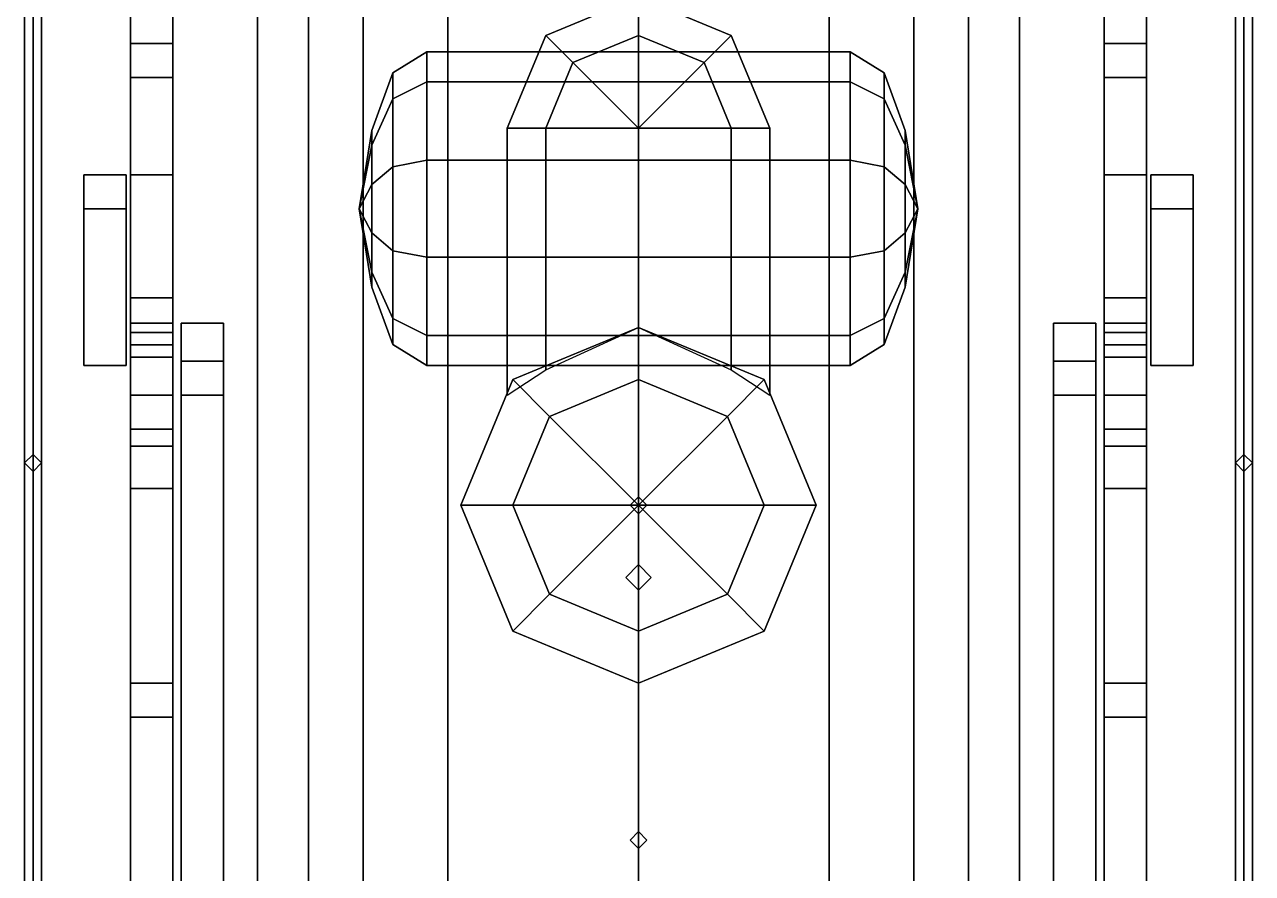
# Model space of a CAD drawing. Extents: x -1.5 to 1.5, y -6.1 to 5.9.
# Drawn here: x -1.45 to 1.45, y 1.591 to 3.595 of the extents above; entities that cross this region are included whole.
import ezdxf

# ---------------------------------------------------------------- set-up
doc = ezdxf.new("R2010")
doc.units = 0
doc.layers.get('0').update_dxf_attribs({"linetype": 'CONTINUOUS'})
doc.layers.add('BARS', color=3, linetype='CONTINUOUS')

msp = doc.modelspace()

# ---------------------------------------------------------------- linework, layer by layer
for points in [[(-1.45, 5.07, 1.98), (-1.45, -3.29, 1.98), (-1.45, -3.29, 2.07), (-1.45, 5.07, 2.07)], [(1.45, 5.07, 1.98), (1.45, -3.29, 1.98), (-1.45, -3.29, 1.98), (-1.45, 5.07, 1.98)], [(-1.45, 5.07, 2.07), (-1.45, -3.29, 2.07), (1.45, -3.29, 2.07), (1.45, 5.07, 2.07)], [(1.45, -3.29, 2.07), (1.45, -3.29, 1.98), (1.45, 5.07, 1.98), (1.45, 5.07, 2.07)], [(-0.7794, 4.7, 3.44), (-0.9, 4.7, 2.99), (-0.9, -1.52, 2.99), (-0.7794, -1.52, 3.44)], [(-0.9, 4.7, 2.99), (-0.7794, 4.7, 2.54), (-0.7794, -1.52, 2.54), (-0.9, -1.52, 2.99)], [(-0.45, 4.7, 3.7694), (-0.7794, 4.7, 3.44), (-0.7794, -1.52, 3.44), (-0.45, -1.52, 3.7694)], [(-0.7794, 4.7, 2.54), (-0.45, 4.7, 2.2106), (-0.45, -1.52, 2.2106), (-0.7794, -1.52, 2.54)], [(0, 4.7, 3.89), (-0.45, 4.7, 3.7694), (-0.45, -1.52, 3.7694), (0, -1.52, 3.89)], [(-0.45, 4.7, 2.2106), (0, 4.7, 2.09), (0, -1.52, 2.09), (-0.45, -1.52, 2.2106)], [(0.45, 4.7, 3.7694), (0, 4.7, 3.89), (0, -1.52, 3.89), (0.45, -1.52, 3.7694)], [(0, 4.7, 2.09), (0.45, 4.7, 2.2106), (0.45, -1.52, 2.2106), (0, -1.52, 2.09)], [(0.7794, 4.7, 3.44), (0.45, 4.7, 3.7694), (0.45, -1.52, 3.7694), (0.7794, -1.52, 3.44)], [(0.45, 4.7, 2.2106), (0.7794, 4.7, 2.54), (0.7794, -1.52, 2.54), (0.45, -1.52, 2.2106)], [(0.9, 4.7, 2.99), (0.7794, 4.7, 3.44), (0.7794, -1.52, 3.44), (0.9, -1.52, 2.99)], [(0.7794, 4.7, 2.54), (0.9, 4.7, 2.99), (0.9, -1.52, 2.99), (0.7794, -1.52, 2.54)], [(-1.43, 4.59, 2.91), (-1.45, 4.57, 2.89), (-1.45, -3.29, 2.89), (-1.43, -3.29, 2.91)], [(-1.41, 4.57, 2.89), (-1.43, 4.59, 2.91), (-1.43, -3.29, 2.91), (-1.41, -3.29, 2.89)], [(1.43, 4.59, 2.46), (1.41, 4.57, 2.44), (1.41, -3.29, 2.44), (1.43, -3.29, 2.46)], [(1.43, 4.59, 2.91), (1.41, 4.57, 2.89), (1.41, -3.29, 2.89), (1.43, -3.29, 2.91)], [(1.45, 4.57, 2.44), (1.43, 4.59, 2.46), (1.43, -3.29, 2.46), (1.45, -3.29, 2.44)], [(1.45, 4.57, 2.89), (1.43, 4.59, 2.91), (1.43, -3.29, 2.91), (1.45, -3.29, 2.89)], [(-1.45, 4.57, 2.89), (-1.43, 4.55, 2.87), (-1.43, -3.29, 2.87), (-1.45, -3.29, 2.89)], [(-1.43, 4.55, 2.87), (-1.41, 4.57, 2.89), (-1.41, -3.29, 2.89), (-1.43, -3.29, 2.87)], [(1.41, 4.57, 2.44), (1.43, 4.55, 2.42), (1.43, -3.29, 2.42), (1.41, -3.29, 2.44)], [(1.41, 4.57, 2.89), (1.43, 4.55, 2.87), (1.43, -3.29, 2.87), (1.41, -3.29, 2.89)], [(1.43, 4.55, 2.42), (1.45, 4.57, 2.44), (1.45, -3.29, 2.44), (1.43, -3.29, 2.42)], [(1.43, 4.55, 2.87), (1.45, 4.57, 2.89), (1.45, -3.29, 2.89), (1.43, -3.29, 2.87)], [(0, 3.66, 3.89), (-0.2192, 3.5692, 3.83), (-0.2192, 3.5692, 4.03), (0, 3.66, 4.03)], [(0, 3.5692, 4.22), (0, 3.66, 4.03), (-0.2192, 3.5692, 4.03), (-0.155, 3.505, 4.22)], [(0.2192, 3.5692, 3.83), (0, 3.66, 3.89), (0, 3.66, 4.03), (0.2192, 3.5692, 4.03)], [(0.155, 3.505, 4.22), (0.2192, 3.5692, 4.03), (0, 3.66, 4.03), (0, 3.5692, 4.22)], [(-0.65, 3.65, 0.52), (-0.65, -3.82, 0.52), (-0.65, -4.09, 1.35), (-0.65, 3.65, 1.35)], [(-0.45, 3.65, 0.52), (-0.45, -3.82, 0.52), (-0.65, -3.82, 0.52), (-0.65, 3.65, 0.52)], [(-0.65, 3.65, 1.35), (-0.65, -4.09, 1.35), (-0.45, -4.09, 1.35), (-0.45, 3.65, 1.35)], [(-0.45, -4.09, 1.35), (-0.45, -3.82, 0.52), (-0.45, 3.65, 0.52), (-0.45, 3.65, 1.35)], [(0.45, 3.65, 0.52), (0.45, -3.82, 0.52), (0.45, -4.09, 1.35), (0.45, 3.65, 1.35)], [(0.45, 3.65, 1.35), (0.45, -4.09, 1.35), (0.65, -4.09, 1.35), (0.65, 3.65, 1.35)], [(0.65, 3.65, 0.52), (0.65, -3.82, 0.52), (0.45, -3.82, 0.52), (0.45, 3.65, 0.52)], [(0.65, -4.09, 1.35), (0.65, -3.82, 0.52), (0.65, 3.65, 0.52), (0.65, 3.65, 1.35)], [(-0.2192, 3.5692, 3.83), (-0.31, 3.35, 3.78), (-0.31, 3.35, 4.03), (-0.2192, 3.5692, 4.03)], [(-0.155, 3.505, 4.22), (-0.2192, 3.5692, 4.03), (-0.31, 3.35, 4.03), (-0.2192, 3.35, 4.22)], [(0, 3.35, 4.27), (0, 3.5692, 4.22), (-0.155, 3.505, 4.22), (0, 3.35, 4.27)], [(0, 3.35, 4.27), (0.155, 3.505, 4.22), (0, 3.5692, 4.22), (0, 3.35, 4.27)], [(0.2192, 3.35, 4.22), (0.31, 3.35, 4.03), (0.2192, 3.5692, 4.03), (0.155, 3.505, 4.22)], [(0.31, 3.35, 3.78), (0.2192, 3.5692, 3.83), (0.2192, 3.5692, 4.03), (0.31, 3.35, 4.03)], [(-0.58, 3.4192, 1.7983), (-0.5, 3.4593, 1.8275), (-0.5, 3.53, 1.61), (-0.58, 3.4804, 1.61)], [(-0.58, 3.4804, 1.61), (-0.5, 3.53, 1.61), (-0.5, 3.4593, 1.3925), (-0.58, 3.4192, 1.4217)], [(0.5, 3.4593, 1.8275), (0.5, 3.53, 1.61), (-0.5, 3.53, 1.61), (-0.5, 3.4593, 1.8275)], [(0.5, 3.53, 1.61), (0.5, 3.4593, 1.3925), (-0.5, 3.4593, 1.3925), (-0.5, 3.53, 1.61)], [(0.58, 3.4804, 1.61), (0.5, 3.53, 1.61), (0.5, 3.4593, 1.8275), (0.58, 3.4192, 1.7983)], [(0.58, 3.4192, 1.4217), (0.5, 3.4593, 1.3925), (0.5, 3.53, 1.61), (0.58, 3.4804, 1.61)], [(-0.63, 3.3097, 1.7187), (-0.58, 3.4192, 1.7983), (-0.58, 3.4804, 1.61), (-0.63, 3.345, 1.61)], [(-0.63, 3.345, 1.61), (-0.58, 3.4804, 1.61), (-0.58, 3.4192, 1.4217), (-0.63, 3.3097, 1.5013)], [(0, 3.35, 4.27), (-0.155, 3.505, 4.22), (-0.2192, 3.35, 4.22), (0, 3.35, 4.27)], [(0, 3.35, 4.27), (0.2192, 3.35, 4.22), (0.155, 3.505, 4.22), (0, 3.35, 4.27)], [(0.63, 3.345, 1.61), (0.58, 3.4804, 1.61), (0.58, 3.4192, 1.7983), (0.63, 3.3097, 1.7187)], [(0.63, 3.3097, 1.5013), (0.58, 3.4192, 1.4217), (0.58, 3.4804, 1.61), (0.63, 3.345, 1.61)], [(-0.58, 3.4192, 1.4217), (-0.5, 3.4593, 1.3925), (-0.5, 3.2743, 1.2581), (-0.58, 3.259, 1.3053)], [(-0.58, 3.259, 1.9147), (-0.5, 3.2743, 1.9619), (-0.5, 3.4593, 1.8275), (-0.58, 3.4192, 1.7983)], [(0.5, 3.4593, 1.3925), (0.5, 3.2743, 1.2581), (-0.5, 3.2743, 1.2581), (-0.5, 3.4593, 1.3925)], [(0.5, 3.2743, 1.9619), (0.5, 3.4593, 1.8275), (-0.5, 3.4593, 1.8275), (-0.5, 3.2743, 1.9619)], [(0.58, 3.259, 1.3053), (0.5, 3.2743, 1.2581), (0.5, 3.4593, 1.3925), (0.58, 3.4192, 1.4217)], [(0.58, 3.4192, 1.7983), (0.5, 3.4593, 1.8275), (0.5, 3.2743, 1.9619), (0.58, 3.259, 1.9147)], [(-0.63, 3.3097, 1.5013), (-0.58, 3.4192, 1.4217), (-0.58, 3.259, 1.3053), (-0.63, 3.2172, 1.4341)], [(-0.63, 3.2172, 1.7859), (-0.58, 3.259, 1.9147), (-0.58, 3.4192, 1.7983), (-0.63, 3.3097, 1.7187)], [(0.63, 3.2172, 1.4341), (0.58, 3.259, 1.3053), (0.58, 3.4192, 1.4217), (0.63, 3.3097, 1.5013)], [(0.63, 3.3097, 1.7187), (0.58, 3.4192, 1.7983), (0.58, 3.259, 1.9147), (0.63, 3.2172, 1.7859)], [(-0.66, 3.16, 1.61), (-0.63, 3.3097, 1.7187), (-0.63, 3.345, 1.61), (-0.66, 3.16, 1.61)], [(-0.66, 3.16, 1.61), (-0.63, 3.345, 1.61), (-0.63, 3.3097, 1.5013), (-0.66, 3.16, 1.61)], [(-0.31, 3.35, 3.78), (-0.31, 2.72, 3.78), (-0.31, 2.72, 4.03), (-0.31, 3.35, 4.03)], [(-0.31, 3.35, 4.03), (-0.31, 2.72, 4.03), (-0.2192, 2.78, 4.22), (-0.2192, 3.35, 4.22)], [(-0.2192, 3.35, 4.22), (-0.2192, 2.78, 4.22), (0, 2.88, 4.27), (0, 3.35, 4.27)], [(0, 3.35, 4.27), (0, 2.88, 4.27), (0.2192, 2.78, 4.22), (0.2192, 3.35, 4.22)], [(0.2192, 3.35, 4.22), (0.2192, 2.78, 4.22), (0.31, 2.72, 4.03), (0.31, 3.35, 4.03)], [(0.31, 3.35, 4.03), (0.31, 2.72, 4.03), (0.31, 2.72, 3.78), (0.31, 3.35, 3.78)], [(0.66, 3.16, 1.61), (0.63, 3.345, 1.61), (0.63, 3.3097, 1.7187), (0.66, 3.16, 1.61)], [(0.66, 3.16, 1.61), (0.63, 3.3097, 1.5013), (0.63, 3.345, 1.61), (0.66, 3.16, 1.61)], [(-0.66, 3.16, 1.61), (-0.63, 3.2172, 1.7859), (-0.63, 3.3097, 1.7187), (-0.66, 3.16, 1.61)], [(-0.66, 3.16, 1.61), (-0.63, 3.3097, 1.5013), (-0.63, 3.2172, 1.4341), (-0.66, 3.16, 1.61)], [(0.66, 3.16, 1.61), (0.63, 3.3097, 1.7187), (0.63, 3.2172, 1.7859), (0.66, 3.16, 1.61)], [(0.66, 3.16, 1.61), (0.63, 3.2172, 1.4341), (0.63, 3.3097, 1.5013), (0.66, 3.16, 1.61)], [(-0.63, 3.2172, 1.4341), (-0.58, 3.259, 1.3053), (-0.58, 3.061, 1.3053), (-0.63, 3.1028, 1.4341)], [(-0.63, 3.1028, 1.7859), (-0.58, 3.061, 1.9147), (-0.58, 3.259, 1.9147), (-0.63, 3.2172, 1.7859)], [(-0.58, 3.259, 1.3053), (-0.5, 3.2743, 1.2581), (-0.5, 3.0457, 1.2581), (-0.58, 3.061, 1.3053)], [(-0.58, 3.061, 1.9147), (-0.5, 3.0457, 1.9619), (-0.5, 3.2743, 1.9619), (-0.58, 3.259, 1.9147)], [(0.5, 3.2743, 1.2581), (0.5, 3.0457, 1.2581), (-0.5, 3.0457, 1.2581), (-0.5, 3.2743, 1.2581)], [(0.5, 3.0457, 1.9619), (0.5, 3.2743, 1.9619), (-0.5, 3.2743, 1.9619), (-0.5, 3.0457, 1.9619)], [(0.58, 3.061, 1.3053), (0.5, 3.0457, 1.2581), (0.5, 3.2743, 1.2581), (0.58, 3.259, 1.3053)], [(0.58, 3.259, 1.9147), (0.5, 3.2743, 1.9619), (0.5, 3.0457, 1.9619), (0.58, 3.061, 1.9147)], [(0.63, 3.1028, 1.4341), (0.58, 3.061, 1.3053), (0.58, 3.259, 1.3053), (0.63, 3.2172, 1.4341)], [(0.63, 3.2172, 1.7859), (0.58, 3.259, 1.9147), (0.58, 3.061, 1.9147), (0.63, 3.1028, 1.7859)], [(-0.66, 3.16, 1.61), (-0.63, 3.1028, 1.7859), (-0.63, 3.2172, 1.7859), (-0.66, 3.16, 1.61)], [(-0.66, 3.16, 1.61), (-0.63, 3.2172, 1.4341), (-0.63, 3.1028, 1.4341), (-0.66, 3.16, 1.61)], [(0.66, 3.16, 1.61), (0.63, 3.2172, 1.7859), (0.63, 3.1028, 1.7859), (0.66, 3.16, 1.61)], [(0.66, 3.16, 1.61), (0.63, 3.1028, 1.4341), (0.63, 3.2172, 1.4341), (0.66, 3.16, 1.61)], [(-0.66, 3.16, 1.61), (-0.63, 3.0103, 1.7187), (-0.63, 3.1028, 1.7859), (-0.66, 3.16, 1.61)], [(-0.66, 3.16, 1.61), (-0.63, 2.975, 1.61), (-0.63, 3.0103, 1.7187), (-0.66, 3.16, 1.61)], [(-0.66, 3.16, 1.61), (-0.63, 3.1028, 1.4341), (-0.63, 3.0103, 1.5013), (-0.66, 3.16, 1.61)], [(-0.66, 3.16, 1.61), (-0.63, 3.0103, 1.5013), (-0.63, 2.975, 1.61), (-0.66, 3.16, 1.61)], [(0.66, 3.16, 1.61), (0.63, 3.0103, 1.7187), (0.63, 2.975, 1.61), (0.66, 3.16, 1.61)], [(0.66, 3.16, 1.61), (0.63, 3.1028, 1.7859), (0.63, 3.0103, 1.7187), (0.66, 3.16, 1.61)], [(0.66, 3.16, 1.61), (0.63, 3.0103, 1.5013), (0.63, 3.1028, 1.4341), (0.66, 3.16, 1.61)], [(0.66, 3.16, 1.61), (0.63, 2.975, 1.61), (0.63, 3.0103, 1.5013), (0.66, 3.16, 1.61)], [(-0.63, 3.1028, 1.4341), (-0.58, 3.061, 1.3053), (-0.58, 2.9008, 1.4217), (-0.63, 3.0103, 1.5013)], [(-0.63, 3.0103, 1.7187), (-0.58, 2.9008, 1.7983), (-0.58, 3.061, 1.9147), (-0.63, 3.1028, 1.7859)], [(0.63, 3.0103, 1.5013), (0.58, 2.9008, 1.4217), (0.58, 3.061, 1.3053), (0.63, 3.1028, 1.4341)], [(0.63, 3.1028, 1.7859), (0.58, 3.061, 1.9147), (0.58, 2.9008, 1.7983), (0.63, 3.0103, 1.7187)], [(-0.58, 3.061, 1.3053), (-0.5, 3.0457, 1.2581), (-0.5, 2.8607, 1.3925), (-0.58, 2.9008, 1.4217)], [(-0.58, 2.9008, 1.7983), (-0.5, 2.8607, 1.8275), (-0.5, 3.0457, 1.9619), (-0.58, 3.061, 1.9147)], [(0.5, 3.0457, 1.2581), (0.5, 2.8607, 1.3925), (-0.5, 2.8607, 1.3925), (-0.5, 3.0457, 1.2581)], [(0.5, 2.8607, 1.8275), (0.5, 3.0457, 1.9619), (-0.5, 3.0457, 1.9619), (-0.5, 2.8607, 1.8275)], [(0.58, 2.9008, 1.4217), (0.5, 2.8607, 1.3925), (0.5, 3.0457, 1.2581), (0.58, 3.061, 1.3053)], [(0.58, 3.061, 1.9147), (0.5, 3.0457, 1.9619), (0.5, 2.8607, 1.8275), (0.58, 2.9008, 1.7983)], [(-0.63, 2.975, 1.61), (-0.58, 2.8396, 1.61), (-0.58, 2.9008, 1.7983), (-0.63, 3.0103, 1.7187)], [(-0.63, 3.0103, 1.5013), (-0.58, 2.9008, 1.4217), (-0.58, 2.8396, 1.61), (-0.63, 2.975, 1.61)], [(0.63, 3.0103, 1.7187), (0.58, 2.9008, 1.7983), (0.58, 2.8396, 1.61), (0.63, 2.975, 1.61)], [(0.63, 2.975, 1.61), (0.58, 2.8396, 1.61), (0.58, 2.9008, 1.4217), (0.63, 3.0103, 1.5013)], [(-0.58, 2.8396, 1.61), (-0.5, 2.79, 1.61), (-0.5, 2.8607, 1.8275), (-0.58, 2.9008, 1.7983)], [(-0.58, 2.9008, 1.4217), (-0.5, 2.8607, 1.3925), (-0.5, 2.79, 1.61), (-0.58, 2.8396, 1.61)], [(0.58, 2.9008, 1.7983), (0.5, 2.8607, 1.8275), (0.5, 2.79, 1.61), (0.58, 2.8396, 1.61)], [(0.58, 2.8396, 1.61), (0.5, 2.79, 1.61), (0.5, 2.8607, 1.3925), (0.58, 2.9008, 1.4217)], [(0, 2.88, 3.89), (-0.297, 2.757, 3.81), (-0.297, 2.757, 4.63), (0, 2.88, 4.63)], [(0, 2.757, 4.85), (0, 2.88, 4.63), (-0.297, 2.757, 4.63), (-0.21, 2.67, 4.85)], [(0.297, 2.757, 3.81), (0, 2.88, 3.89), (0, 2.88, 4.63), (0.297, 2.757, 4.63)], [(0.21, 2.67, 4.85), (0.297, 2.757, 4.63), (0, 2.88, 4.63), (0, 2.757, 4.85)], [(0.5, 2.79, 1.61), (0.5, 2.8607, 1.8275), (-0.5, 2.8607, 1.8275), (-0.5, 2.79, 1.61)], [(0.5, 2.8607, 1.3925), (0.5, 2.79, 1.61), (-0.5, 2.79, 1.61), (-0.5, 2.8607, 1.3925)], [(-0.297, 2.757, 3.81), (-0.42, 2.46, 3.77), (-0.42, 2.46, 4.63), (-0.297, 2.757, 4.63)], [(-0.21, 2.67, 4.85), (-0.297, 2.757, 4.63), (-0.42, 2.46, 4.63), (-0.297, 2.46, 4.85)], [(0, 2.46, 4.92), (0, 2.757, 4.85), (-0.21, 2.67, 4.85), (0, 2.46, 4.92)], [(0, 2.46, 4.92), (0.21, 2.67, 4.85), (0, 2.757, 4.85), (0, 2.46, 4.92)], [(0.297, 2.46, 4.85), (0.42, 2.46, 4.63), (0.297, 2.757, 4.63), (0.21, 2.67, 4.85)], [(0.42, 2.46, 3.77), (0.297, 2.757, 3.81), (0.297, 2.757, 4.63), (0.42, 2.46, 4.63)], [(0, 2.46, 4.92), (-0.21, 2.67, 4.85), (-0.297, 2.46, 4.85), (0, 2.46, 4.92)], [(0, 2.46, 4.92), (0.297, 2.46, 4.85), (0.21, 2.67, 4.85), (0, 2.46, 4.92)], [(-1.43, 2.58, 2.07), (-1.45, 2.56, 2.07), (-1.45, 2.56, 2.89), (-1.43, 2.58, 2.87)], [(-1.45, 2.56, 2.07), (-1.43, 2.54, 2.07), (-1.43, 2.54, 2.87), (-1.45, 2.56, 2.89)], [(-1.41, 2.56, 2.07), (-1.43, 2.58, 2.07), (-1.43, 2.58, 2.87), (-1.41, 2.56, 2.89)], [(-1.43, 2.54, 2.07), (-1.41, 2.56, 2.07), (-1.41, 2.56, 2.89), (-1.43, 2.54, 2.87)], [(1.43, 2.58, 2.07), (1.41, 2.56, 2.07), (1.41, 2.56, 2.89), (1.43, 2.58, 2.87)], [(1.41, 2.56, 2.07), (1.43, 2.54, 2.07), (1.43, 2.54, 2.87), (1.41, 2.56, 2.89)], [(1.45, 2.56, 2.07), (1.43, 2.58, 2.07), (1.43, 2.58, 2.87), (1.45, 2.56, 2.89)], [(1.43, 2.54, 2.07), (1.45, 2.56, 2.07), (1.45, 2.56, 2.89), (1.43, 2.54, 2.87)], [(0, 2.5, 4.97), (0, 1.63, 4.94), (0, 1.63, 5.01), (0, 2.5, 5.04)], [(0, 2.5, 5.04), (0, 1.63, 5.01), (0, 1.63, 4.94), (0, 2.5, 4.97)], [(0, 2.48, 4.9153), (-0.02, 2.46, 4.9153), (-0.02, 2.46, 5.06), (0, 2.48, 5.06)], [(0, 2.48, 5.06), (-0.02, 2.46, 5.06), (0, 2.44, 5.06), (0.02, 2.46, 5.06)], [(0.02, 2.46, 4.9153), (0, 2.48, 4.9153), (0, 2.48, 5.06), (0.02, 2.46, 5.06)], [(-0.42, 2.46, 3.77), (-0.297, 2.163, 3.81), (-0.297, 2.163, 4.63), (-0.42, 2.46, 4.63)], [(-0.297, 2.46, 4.85), (-0.42, 2.46, 4.63), (-0.297, 2.163, 4.63), (-0.21, 2.25, 4.85)], [(0, 2.46, 4.92), (-0.297, 2.46, 4.85), (-0.21, 2.25, 4.85), (0, 2.46, 4.92)], [(0, 2.46, 4.92), (-0.21, 2.25, 4.85), (0, 2.163, 4.85), (0, 2.46, 4.92)], [(-0.02, 2.46, 4.9153), (0, 2.44, 4.9153), (0, 2.44, 5.06), (-0.02, 2.46, 5.06)], [(0, 2.46, 4.92), (0.21, 2.25, 4.85), (0.297, 2.46, 4.85), (0, 2.46, 4.92)], [(0, 2.46, 4.92), (0, 2.163, 4.85), (0.21, 2.25, 4.85), (0, 2.46, 4.92)], [(0, 2.44, 4.9153), (0.02, 2.46, 4.9153), (0.02, 2.46, 5.06), (0, 2.44, 5.06)], [(0.21, 2.25, 4.85), (0.297, 2.163, 4.63), (0.42, 2.46, 4.63), (0.297, 2.46, 4.85)], [(0.297, 2.163, 3.81), (0.42, 2.46, 3.77), (0.42, 2.46, 4.63), (0.297, 2.163, 4.63)], [(0, 2.32, 4.887), (-0.03, 2.29, 4.87), (-0.03, 2.29, 5.06), (0, 2.32, 5.06)], [(0, 2.32, 5.06), (-0.03, 2.29, 5.06), (0, 2.26, 5.06), (0.03, 2.29, 5.06)], [(0.03, 2.29, 4.87), (0, 2.32, 4.887), (0, 2.32, 5.06), (0.03, 2.29, 5.06)], [(-0.03, 2.29, 4.87), (0, 2.26, 4.8729), (0, 2.26, 5.06), (-0.03, 2.29, 5.06)], [(0, 2.26, 4.8729), (0.03, 2.29, 4.87), (0.03, 2.29, 5.06), (0, 2.26, 5.06)], [(-0.21, 2.25, 4.85), (-0.297, 2.163, 4.63), (0, 2.04, 4.63), (0, 2.163, 4.85)], [(0, 2.163, 4.85), (0, 2.04, 4.63), (0.297, 2.163, 4.63), (0.21, 2.25, 4.85)], [(-0.297, 2.163, 3.81), (0, 2.04, 3.89), (0, 2.04, 4.63), (-0.297, 2.163, 4.63)], [(0, 2.04, 3.89), (0.297, 2.163, 3.81), (0.297, 2.163, 4.63), (0, 2.04, 4.63)], [(0, 1.69, 3.89), (-0.02, 1.67, 3.88), (-0.02, 1.67, 5.01), (0, 1.69, 5.01)], [(0, 1.69, 5.01), (-0.02, 1.67, 5.01), (0, 1.65, 5.01), (0.02, 1.67, 5.01)], [(0.02, 1.67, 3.88), (0, 1.69, 3.89), (0, 1.69, 5.01), (0.02, 1.67, 5.01)], [(-0.02, 1.67, 3.88), (0, 1.65, 3.89), (0, 1.65, 5.01), (-0.02, 1.67, 5.01)], [(0, 1.65, 3.89), (0.02, 1.67, 3.88), (0.02, 1.67, 5.01), (0, 1.65, 5.01)]]:
    msp.add_3dface(points)
at = {"layer": 'BARS'}
for points in [[(-1.2, 3.24, 1.2), (-1.2, 3.24, 1.33), (-1.2, 3.65, 1.33), (-1.2, 3.65, 1.2)], [(-1.1, 3.65, 1.2), (-1.1, 3.24, 1.2), (-1.2, 3.24, 1.2), (-1.2, 3.65, 1.2)], [(-1.2, 3.65, 1.33), (-1.2, 3.24, 1.33), (-1.1, 3.24, 1.33), (-1.1, 3.65, 1.33)], [(-1.1, 3.65, 1.33), (-1.1, 3.24, 1.33), (-1.1, 3.24, 1.2), (-1.1, 3.65, 1.2)], [(1.1, 3.24, 1.2), (1.1, 3.24, 1.33), (1.1, 3.65, 1.33), (1.1, 3.65, 1.2)], [(1.1, 3.65, 1.33), (1.1, 3.24, 1.33), (1.2, 3.24, 1.33), (1.2, 3.65, 1.33)], [(1.2, 3.65, 1.2), (1.2, 3.24, 1.2), (1.1, 3.24, 1.2), (1.1, 3.65, 1.2)], [(1.2, 3.65, 1.33), (1.2, 3.24, 1.33), (1.2, 3.24, 1.2), (1.2, 3.65, 1.2)], [(-1.1, 3.62, 0.77), (-1.1, 2.8391, 0.77), (-1.2, 2.8391, 0.77), (-1.2, 3.62, 0.77)], [(-1.2, 3.62, 0.77), (-1.2, 2.8391, 0.77), (-1.2, 2.8682, 0.85), (-1.2, 3.62, 0.85)], [(-1.2, 3.62, 0.85), (-1.2, 2.8682, 0.85), (-1.1, 2.8682, 0.85), (-1.1, 3.62, 0.85)], [(-1.1, 2.8682, 0.85), (-1.1, 2.8391, 0.77), (-1.1, 3.62, 0.77), (-1.1, 3.62, 0.85)], [(1.1, 3.62, 0.77), (1.1, 2.8391, 0.77), (1.1, 2.8682, 0.85), (1.1, 3.62, 0.85)], [(1.2, 3.62, 0.77), (1.2, 2.8391, 0.77), (1.1, 2.8391, 0.77), (1.1, 3.62, 0.77)], [(1.1, 3.62, 0.85), (1.1, 2.8682, 0.85), (1.2, 2.8682, 0.85), (1.2, 3.62, 0.85)], [(1.2, 2.8682, 0.85), (1.2, 2.8391, 0.77), (1.2, 3.62, 0.77), (1.2, 3.62, 0.85)], [(-1.2, 3.47, 0.96), (-1.2, 2.95, 0.96), (-1.2, 2.95, 1.04), (-1.2, 3.55, 1.04)], [(-1.2, 3.55, 1.04), (-1.2, 2.95, 1.04), (-1.1, 2.95, 1.04), (-1.1, 3.55, 1.04)], [(-1.2, 3.47, 0.85), (-1.2, 3.47, 0.96), (-1.2, 3.55, 1.04), (-1.2, 3.55, 0.85)], [(-1.2, 3.55, 0.85), (-1.2, 3.55, 1.04), (-1.1, 3.55, 1.04), (-1.1, 3.55, 0.85)], [(-1.1, 2.95, 1.04), (-1.1, 2.95, 0.96), (-1.1, 3.47, 0.96), (-1.1, 3.55, 1.04)], [(-1.1, 3.55, 1.04), (-1.1, 3.47, 0.96), (-1.1, 3.47, 0.85), (-1.1, 3.55, 0.85)], [(1.1, 3.47, 0.96), (1.1, 2.95, 0.96), (1.1, 2.95, 1.04), (1.1, 3.55, 1.04)], [(1.1, 3.55, 1.04), (1.1, 2.95, 1.04), (1.2, 2.95, 1.04), (1.2, 3.55, 1.04)], [(1.1, 3.47, 0.85), (1.1, 3.47, 0.96), (1.1, 3.55, 1.04), (1.1, 3.55, 0.85)], [(1.1, 3.55, 0.85), (1.1, 3.55, 1.04), (1.2, 3.55, 1.04), (1.2, 3.55, 0.85)], [(1.2, 2.95, 1.04), (1.2, 2.95, 0.96), (1.2, 3.47, 0.96), (1.2, 3.55, 1.04)], [(1.2, 3.55, 1.04), (1.2, 3.47, 0.96), (1.2, 3.47, 0.85), (1.2, 3.55, 0.85)], [(-1.1, 3.47, 0.96), (-1.1, 2.95, 0.96), (-1.2, 2.95, 0.96), (-1.2, 3.47, 0.96)], [(-1.1, 3.47, 0.85), (-1.1, 3.47, 0.96), (-1.2, 3.47, 0.96), (-1.2, 3.47, 0.85)], [(1.2, 3.47, 0.96), (1.2, 2.95, 0.96), (1.1, 2.95, 0.96), (1.1, 3.47, 0.96)], [(1.2, 3.47, 0.85), (1.2, 3.47, 0.96), (1.1, 3.47, 0.96), (1.1, 3.47, 0.85)], [(-1.31, 3.24, 0.38), (-1.31, 3.16, 0.44), (-1.31, 3.16, 1.33), (-1.31, 3.24, 1.33)], [(-1.21, 3.24, 1.33), (-1.21, 3.24, 0.38), (-1.31, 3.24, 0.38), (-1.31, 3.24, 1.33)], [(-1.31, 2.79, 0.38), (-1.31, 2.79, 0.44), (-1.31, 3.16, 0.44), (-1.31, 3.24, 0.38)], [(-1.21, 3.24, 0.38), (-1.21, 2.79, 0.38), (-1.31, 2.79, 0.38), (-1.31, 3.24, 0.38)], [(-1.21, 3.16, 1.33), (-1.21, 3.24, 1.33), (-1.31, 3.24, 1.33), (-1.31, 3.16, 1.33)], [(-1.21, 3.16, 1.33), (-1.21, 3.16, 0.44), (-1.21, 3.24, 0.38), (-1.21, 3.24, 1.33)], [(-1.21, 3.16, 0.44), (-1.21, 2.79, 0.44), (-1.21, 2.79, 0.38), (-1.21, 3.24, 0.38)], [(-1.2, 2.04, 1.33), (-1.2, 2.04, 1.48), (-1.2, 3.24, 1.48), (-1.2, 3.24, 1.33)], [(-1.1, 3.24, 1.33), (-1.1, 2.04, 1.33), (-1.2, 2.04, 1.33), (-1.2, 3.24, 1.33)], [(-1.2, 3.24, 1.48), (-1.2, 2.04, 1.48), (-1.1, 2.04, 1.48), (-1.1, 3.24, 1.48)], [(-1.2, 3.24, 1.33), (-1.2, 3.24, 1.48), (-1.1, 3.24, 1.48), (-1.1, 3.24, 1.33)], [(-1.1, 3.24, 1.48), (-1.1, 2.04, 1.48), (-1.1, 2.04, 1.33), (-1.1, 3.24, 1.33)], [(1.1, 2.04, 1.33), (1.1, 2.04, 1.48), (1.1, 3.24, 1.48), (1.1, 3.24, 1.33)], [(1.1, 3.24, 1.48), (1.1, 2.04, 1.48), (1.2, 2.04, 1.48), (1.2, 3.24, 1.48)], [(1.2, 3.24, 1.33), (1.2, 2.04, 1.33), (1.1, 2.04, 1.33), (1.1, 3.24, 1.33)], [(1.1, 3.24, 1.33), (1.1, 3.24, 1.48), (1.2, 3.24, 1.48), (1.2, 3.24, 1.33)], [(1.2, 3.24, 1.48), (1.2, 2.04, 1.48), (1.2, 2.04, 1.33), (1.2, 3.24, 1.33)], [(1.21, 3.24, 0.38), (1.21, 3.16, 0.44), (1.21, 3.16, 1.33), (1.21, 3.24, 1.33)], [(1.31, 3.24, 1.33), (1.31, 3.24, 0.38), (1.21, 3.24, 0.38), (1.21, 3.24, 1.33)], [(1.31, 3.24, 0.38), (1.31, 2.79, 0.38), (1.21, 2.79, 0.38), (1.21, 3.24, 0.38)], [(1.21, 2.79, 0.38), (1.21, 2.79, 0.44), (1.21, 3.16, 0.44), (1.21, 3.24, 0.38)], [(1.31, 3.16, 1.33), (1.31, 3.24, 1.33), (1.21, 3.24, 1.33), (1.21, 3.16, 1.33)], [(1.31, 3.16, 1.33), (1.31, 3.16, 0.44), (1.31, 3.24, 0.38), (1.31, 3.24, 1.33)], [(1.31, 3.16, 0.44), (1.31, 2.79, 0.44), (1.31, 2.79, 0.38), (1.31, 3.24, 0.38)], [(-1.31, 3.16, 1.33), (-1.31, 3.16, 0.44), (-1.21, 3.16, 0.44), (-1.21, 3.16, 1.33)], [(-1.31, 3.16, 0.44), (-1.31, 2.79, 0.44), (-1.21, 2.79, 0.44), (-1.21, 3.16, 0.44)], [(1.21, 3.16, 1.33), (1.21, 3.16, 0.44), (1.31, 3.16, 0.44), (1.31, 3.16, 1.33)], [(1.21, 3.16, 0.44), (1.21, 2.79, 0.44), (1.31, 2.79, 0.44), (1.31, 3.16, 0.44)], [(-1.1, 2.95, 1.06), (-1.1, 2.95, 0.95), (-1.2, 2.95, 0.95), (-1.2, 2.95, 1.06)], [(-1.2, 2.95, 0.95), (-1.2, 2.5, 0.9), (-1.2, 2.5, 1.06), (-1.2, 2.95, 1.06)], [(-1.1, 2.95, 0.95), (-1.1, 2.89, 0.91), (-1.2, 2.89, 0.91), (-1.2, 2.95, 0.95)], [(-1.2, 2.89, 0.91), (-1.2, 2.6, 0.85), (-1.2, 2.5, 0.9), (-1.2, 2.95, 0.95)], [(-1.2, 2.95, 1.06), (-1.2, 2.5, 1.06), (-1.1, 2.5, 1.06), (-1.1, 2.95, 1.06)], [(-1.1, 2.5, 1.06), (-1.1, 2.5, 0.9), (-1.1, 2.95, 0.95), (-1.1, 2.95, 1.06)], [(-1.1, 2.5, 0.9), (-1.1, 2.6, 0.85), (-1.1, 2.89, 0.91), (-1.1, 2.95, 0.95)], [(1.1, 2.89, 0.91), (1.1, 2.6, 0.85), (1.1, 2.5, 0.9), (1.1, 2.95, 0.95)], [(1.2, 2.95, 0.95), (1.2, 2.89, 0.91), (1.1, 2.89, 0.91), (1.1, 2.95, 0.95)], [(1.1, 2.95, 1.06), (1.1, 2.5, 1.06), (1.2, 2.5, 1.06), (1.2, 2.95, 1.06)], [(1.1, 2.95, 0.95), (1.1, 2.5, 0.9), (1.1, 2.5, 1.06), (1.1, 2.95, 1.06)], [(1.2, 2.95, 1.06), (1.2, 2.95, 0.95), (1.1, 2.95, 0.95), (1.1, 2.95, 1.06)], [(1.2, 2.5, 0.9), (1.2, 2.6, 0.85), (1.2, 2.89, 0.91), (1.2, 2.95, 0.95)], [(1.2, 2.5, 1.06), (1.2, 2.5, 0.9), (1.2, 2.95, 0.95), (1.2, 2.95, 1.06)], [(-1.2, 2.81, 0.69), (-1.2, 2.72, 0.66), (-1.2, 2.6, 0.85), (-1.2, 2.89, 0.91)], [(-1.1, 2.89, 0.91), (-1.1, 2.8682, 0.85), (-1.2, 2.8682, 0.85), (-1.2, 2.89, 0.91)], [(-1.1, 2.6, 0.85), (-1.1, 2.72, 0.66), (-1.1, 2.81, 0.69), (-1.1, 2.89, 0.91)], [(-1.08, 2.89, 0.2), (-1.08, 2.8, 0.17), (-1.08, 2.8, 0.34), (-1.08, 2.89, 0.31)], [(-0.98, 2.89, 0.31), (-0.98, 2.89, 0.2), (-1.08, 2.89, 0.2), (-1.08, 2.89, 0.31)], [(-0.98, 2.89, 0.2), (-0.98, 2.8, 0.17), (-1.08, 2.8, 0.17), (-1.08, 2.89, 0.2)], [(-1.08, 2.89, 0.31), (-1.08, 2.8, 0.34), (-0.98, 2.8, 0.34), (-0.98, 2.89, 0.31)], [(-0.98, 2.8, 0.34), (-0.98, 2.8, 0.17), (-0.98, 2.89, 0.2), (-0.98, 2.89, 0.31)], [(0.98, 2.89, 0.2), (0.98, 2.8, 0.17), (0.98, 2.8, 0.34), (0.98, 2.89, 0.31)], [(1.08, 2.89, 0.31), (1.08, 2.89, 0.2), (0.98, 2.89, 0.2), (0.98, 2.89, 0.31)], [(1.08, 2.89, 0.2), (1.08, 2.8, 0.17), (0.98, 2.8, 0.17), (0.98, 2.89, 0.2)], [(0.98, 2.89, 0.31), (0.98, 2.8, 0.34), (1.08, 2.8, 0.34), (1.08, 2.89, 0.31)], [(1.08, 2.8, 0.34), (1.08, 2.8, 0.17), (1.08, 2.89, 0.2), (1.08, 2.89, 0.31)], [(1.1, 2.81, 0.69), (1.1, 2.72, 0.66), (1.1, 2.6, 0.85), (1.1, 2.89, 0.91)], [(1.2, 2.89, 0.91), (1.2, 2.8682, 0.85), (1.1, 2.8682, 0.85), (1.1, 2.89, 0.91)], [(1.2, 2.6, 0.85), (1.2, 2.72, 0.66), (1.2, 2.81, 0.69), (1.2, 2.89, 0.91)], [(-1.1, 2.8391, 0.77), (-1.1, 2.81, 0.69), (-1.2, 2.81, 0.69), (-1.2, 2.8391, 0.77)], [(1.2, 2.8391, 0.77), (1.2, 2.81, 0.69), (1.1, 2.81, 0.69), (1.1, 2.8391, 0.77)], [(-1.21, 2.79, 0.38), (-1.21, 2.79, 0.44), (-1.31, 2.79, 0.44), (-1.31, 2.79, 0.38)], [(-1.1, 2.81, 0.69), (-1.1, 2.72, 0.66), (-1.2, 2.72, 0.66), (-1.2, 2.81, 0.69)], [(-1.08, 2.72, 0.31), (-1.08, 2.8, 0.34), (-1.08, 2.8, 0.17), (-1.08, 2.72, 0.2)], [(-1.08, 2.72, 0.2), (-1.08, 2.8, 0.17), (-0.98, 2.8, 0.17), (-0.98, 2.72, 0.2)], [(-0.98, 2.72, 0.31), (-0.98, 2.8, 0.34), (-1.08, 2.8, 0.34), (-1.08, 2.72, 0.31)], [(-0.98, 2.8, 0.17), (-0.98, 2.8, 0.34), (-0.98, 2.72, 0.31), (-0.98, 2.72, 0.2)], [(0.98, 2.72, 0.31), (0.98, 2.8, 0.34), (0.98, 2.8, 0.17), (0.98, 2.72, 0.2)], [(1.08, 2.72, 0.31), (1.08, 2.8, 0.34), (0.98, 2.8, 0.34), (0.98, 2.72, 0.31)], [(0.98, 2.72, 0.2), (0.98, 2.8, 0.17), (1.08, 2.8, 0.17), (1.08, 2.72, 0.2)], [(1.08, 2.8, 0.17), (1.08, 2.8, 0.34), (1.08, 2.72, 0.31), (1.08, 2.72, 0.2)], [(1.2, 2.81, 0.69), (1.2, 2.72, 0.66), (1.1, 2.72, 0.66), (1.1, 2.81, 0.69)], [(1.31, 2.79, 0.38), (1.31, 2.79, 0.44), (1.21, 2.79, 0.44), (1.21, 2.79, 0.38)], [(-1.2, 2.6, 0.8), (-1.2, 2.6, 0.85), (-1.2, 2.72, 0.66), (-1.2, 2.64, 0.69)], [(-1.2, 2.64, 0.69), (-1.2, 2.72, 0.66), (-1.1, 2.72, 0.66), (-1.1, 2.64, 0.69)], [(-1.1, 2.72, 0.66), (-1.1, 2.6, 0.85), (-1.1, 2.6, 0.8), (-1.1, 2.64, 0.69)], [(-1.08, 2.72, 0.2), (-1.08, 1.46, 0.2), (-1.08, 1.46, 0.31), (-1.08, 2.72, 0.31)], [(-0.98, 2.72, 0.2), (-0.98, 1.46, 0.2), (-1.08, 1.46, 0.2), (-1.08, 2.72, 0.2)], [(-1.08, 2.72, 0.31), (-1.08, 1.46, 0.31), (-0.98, 1.46, 0.31), (-0.98, 2.72, 0.31)], [(-0.98, 1.46, 0.31), (-0.98, 1.46, 0.2), (-0.98, 2.72, 0.2), (-0.98, 2.72, 0.31)], [(0.98, 2.72, 0.2), (0.98, 1.46, 0.2), (0.98, 1.46, 0.31), (0.98, 2.72, 0.31)], [(1.08, 2.72, 0.2), (1.08, 1.46, 0.2), (0.98, 1.46, 0.2), (0.98, 2.72, 0.2)], [(0.98, 2.72, 0.31), (0.98, 1.46, 0.31), (1.08, 1.46, 0.31), (1.08, 2.72, 0.31)], [(1.08, 1.46, 0.31), (1.08, 1.46, 0.2), (1.08, 2.72, 0.2), (1.08, 2.72, 0.31)], [(1.1, 2.6, 0.8), (1.1, 2.6, 0.85), (1.1, 2.72, 0.66), (1.1, 2.64, 0.69)], [(1.1, 2.64, 0.69), (1.1, 2.72, 0.66), (1.2, 2.72, 0.66), (1.2, 2.64, 0.69)], [(1.2, 2.72, 0.66), (1.2, 2.6, 0.85), (1.2, 2.6, 0.8), (1.2, 2.64, 0.69)], [(-1.2, 2.64, 0.69), (-1.2, 0.13, 0.2), (-1.2, 0.13, 0.31), (-1.2, 2.6, 0.8)], [(-1.1, 2.64, 0.69), (-1.1, 0.13, 0.2), (-1.2, 0.13, 0.2), (-1.2, 2.64, 0.69)], [(-1.1, 0.13, 0.31), (-1.1, 0.13, 0.2), (-1.1, 2.64, 0.69), (-1.1, 2.6, 0.8)], [(1.1, 2.64, 0.69), (1.1, 0.13, 0.2), (1.1, 0.13, 0.31), (1.1, 2.6, 0.8)], [(1.2, 2.64, 0.69), (1.2, 0.13, 0.2), (1.1, 0.13, 0.2), (1.1, 2.64, 0.69)], [(1.2, 0.13, 0.31), (1.2, 0.13, 0.2), (1.2, 2.64, 0.69), (1.2, 2.6, 0.8)], [(-1.2, 2.6, 0.8), (-1.2, 0.13, 0.31), (-1.1, 0.13, 0.31), (-1.1, 2.6, 0.8)], [(-1.2, 2.5, 0.9), (-1.2, 2.6, 0.85), (-1.1, 2.6, 0.85), (-1.1, 2.5, 0.9)], [(-1.1, 2.6, 0.8), (-1.1, 2.6, 0.85), (-1.2, 2.6, 0.85), (-1.2, 2.6, 0.8)], [(1.1, 2.6, 0.8), (1.1, 0.13, 0.31), (1.2, 0.13, 0.31), (1.2, 2.6, 0.8)], [(1.2, 2.6, 0.8), (1.2, 2.6, 0.85), (1.1, 2.6, 0.85), (1.1, 2.6, 0.8)], [(1.1, 2.5, 0.9), (1.1, 2.6, 0.85), (1.2, 2.6, 0.85), (1.2, 2.5, 0.9)], [(-1.2, 2.5, 1.06), (-1.2, 2.5, 0.9), (-1.1, 2.5, 0.9), (-1.1, 2.5, 1.06)], [(-1.2, 2.5, 0.96), (-1.2, 1.96, 0.96), (-1.2, 1.96, 1.04), (-1.2, 2.5, 1.04)], [(-1.1, 2.5, 0.96), (-1.1, 1.96, 0.96), (-1.2, 1.96, 0.96), (-1.2, 2.5, 0.96)], [(-1.2, 2.5, 1.04), (-1.2, 1.96, 1.04), (-1.1, 1.96, 1.04), (-1.1, 2.5, 1.04)], [(-1.1, 1.96, 1.04), (-1.1, 1.96, 0.96), (-1.1, 2.5, 0.96), (-1.1, 2.5, 1.04)], [(1.1, 2.5, 1.06), (1.1, 2.5, 0.9), (1.2, 2.5, 0.9), (1.2, 2.5, 1.06)], [(1.1, 2.5, 0.96), (1.1, 1.96, 0.96), (1.1, 1.96, 1.04), (1.1, 2.5, 1.04)], [(1.1, 2.5, 1.04), (1.1, 1.96, 1.04), (1.2, 1.96, 1.04), (1.2, 2.5, 1.04)], [(1.2, 2.5, 0.96), (1.2, 1.96, 0.96), (1.1, 1.96, 0.96), (1.1, 2.5, 0.96)], [(1.2, 1.96, 1.04), (1.2, 1.96, 0.96), (1.2, 2.5, 0.96), (1.2, 2.5, 1.04)], [(-1.1, 2.04, 1.99), (-1.1, 2.04, 1.04), (-1.2, 2.04, 1.04), (-1.2, 2.04, 1.99)], [(-1.2, 2.04, 1.04), (-1.2, 1.96, 1.04), (-1.2, 1.96, 1.99), (-1.2, 2.04, 1.99)], [(-1.2, 2.04, 1.99), (-1.2, 1.96, 1.99), (-1.1, 1.96, 1.99), (-1.1, 2.04, 1.99)], [(-1.1, 1.96, 1.99), (-1.1, 1.96, 1.04), (-1.1, 2.04, 1.04), (-1.1, 2.04, 1.99)], [(1.1, 2.04, 1.04), (1.1, 1.96, 1.04), (1.1, 1.96, 1.99), (1.1, 2.04, 1.99)], [(1.1, 2.04, 1.99), (1.1, 1.96, 1.99), (1.2, 1.96, 1.99), (1.2, 2.04, 1.99)], [(1.2, 2.04, 1.99), (1.2, 2.04, 1.04), (1.1, 2.04, 1.04), (1.1, 2.04, 1.99)], [(1.2, 1.96, 1.99), (1.2, 1.96, 1.04), (1.2, 2.04, 1.04), (1.2, 2.04, 1.99)], [(-1.1, 1.96, 0.96), (-1.1, 0.26, 0.6), (-1.2, 0.26, 0.6), (-1.2, 1.96, 0.96)], [(-1.2, 1.96, 0.96), (-1.2, 0.26, 0.6), (-1.2, 0.26, 0.71), (-1.2, 1.96, 1.04)], [(-1.2, 1.96, 1.04), (-1.2, 0.26, 0.71), (-1.1, 0.26, 0.71), (-1.1, 1.96, 1.04)], [(-1.2, 1.96, 1.99), (-1.2, 1.96, 1.04), (-1.1, 1.96, 1.04), (-1.1, 1.96, 1.99)], [(-1.1, 0.26, 0.71), (-1.1, 0.26, 0.6), (-1.1, 1.96, 0.96), (-1.1, 1.96, 1.04)], [(1.1, 1.96, 0.96), (1.1, 0.26, 0.6), (1.1, 0.26, 0.71), (1.1, 1.96, 1.04)], [(1.1, 1.96, 1.04), (1.1, 0.26, 0.71), (1.2, 0.26, 0.71), (1.2, 1.96, 1.04)], [(1.2, 1.96, 0.96), (1.2, 0.26, 0.6), (1.1, 0.26, 0.6), (1.1, 1.96, 0.96)], [(1.1, 1.96, 1.99), (1.1, 1.96, 1.04), (1.2, 1.96, 1.04), (1.2, 1.96, 1.99)], [(1.2, 0.26, 0.71), (1.2, 0.26, 0.6), (1.2, 1.96, 0.96), (1.2, 1.96, 1.04)]]:
    msp.add_3dface(points, dxfattribs=at)

doc.saveas('drawing.dxf')
